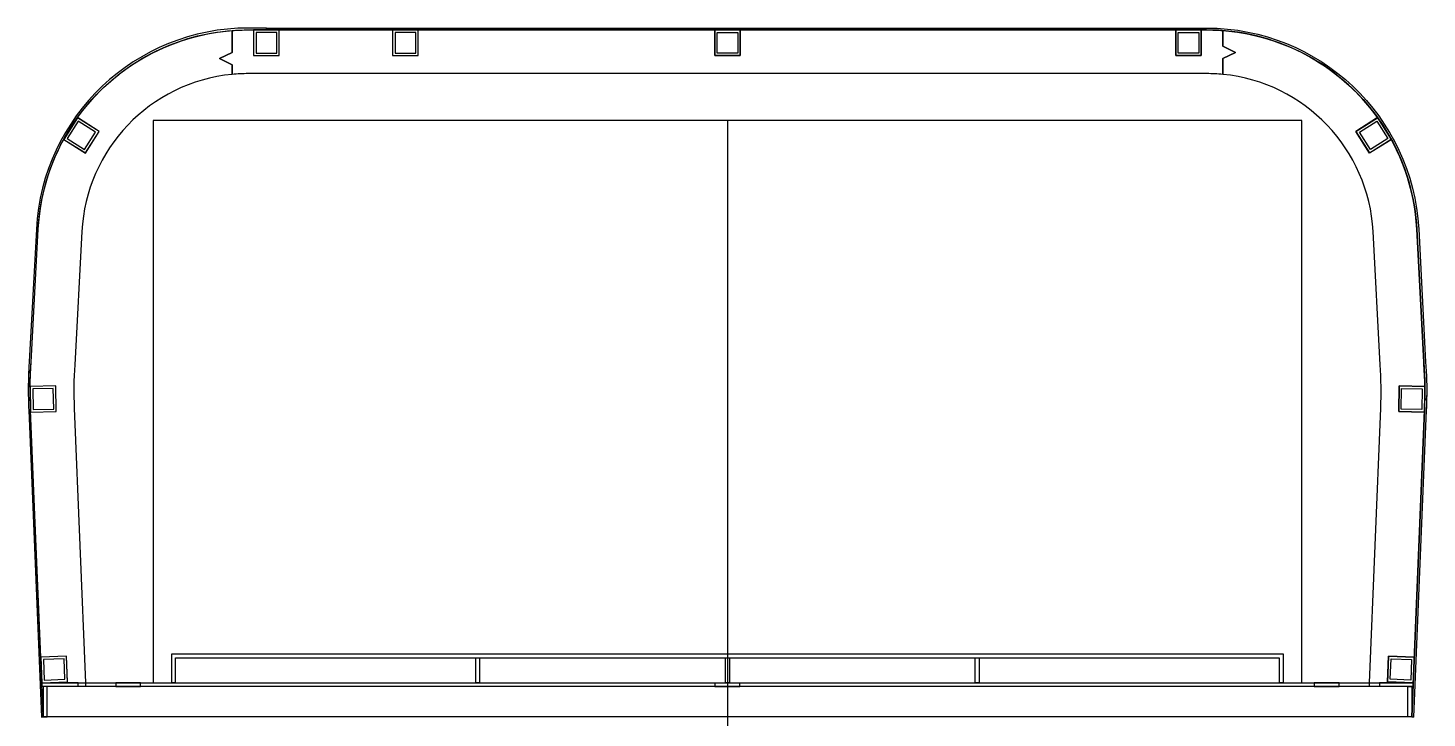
# Model space of a CAD drawing. Header units: millimetres. Extents: x 25083 to 52777, y 24772 to 45779.
# Drawn here: x 48858 to 49978, y 38832 to 39384 of the extents above; entities that cross this region are included whole.
import ezdxf

# ---------------------------------------------------------------- set-up
doc = ezdxf.new("R2010")
doc.units = ezdxf.units.MM

# ---------------------------------------------------------------- blocks, each defined once
blk = doc.blocks.new('zw$DD04')
at = {"color": 6}
for points in [[(0, 20.5), (20.5, 20.5), (20.5, 0), (0, 0)], [(2, 18.5), (18.5, 18.5), (18.5, 2), (2, 2)]]:
    blk.add_lwpolyline(points, close=True, dxfattribs=at)
blk = doc.blocks.new('zw$1F51')
at = {"color": 6}
blk.add_lwpolyline([(0.4, 245.7, -0.029001), (0.8, 284.1), (6.5, 390.5, -0.398742), (174.7, 550.1), (942.3, 550.1, -0.398742), (1110.6, 390.5), (1116.2, 284.1, -0.029004), (1116.7, 245.7), (1106.5, 0), (10.5, 0), (0.4, 245.7, -0.000003)], format="xyb", close=True, dxfattribs=at)
for points in [[(98.5, 27.4), (548.5, 27.4), (548.5, 24.4), (568.5, 24.4), (568.5, 27.4), (1018.5, 27.4), (1018.5, 477.4), (98.5, 477.4)], [(68.5, 24.4), (88.5, 24.4), (88.5, 27.4), (68.5, 27.4)], [(1028.5, 24.4), (1048.5, 24.4), (1048.5, 27.4), (1028.5, 27.4)]]:
    blk.add_lwpolyline(points, close=True, dxfattribs=at)
blk = doc.blocks.new('zw$B31A')
for p, q in [((0, 23), (890, 23)), ((0, 0), (0, 23)), ((890, 23), (890, 0)), ((3, 20), (887, 20)), ((3, 0), (3, 20)), ((887, 20), (887, 0)), ((3, 0), (0, 0)), ((890, 0), (887, 0))]:
    blk.add_line(p, q)
for points in [[(243.5, 20), (246.5, 20), (246.5, 0), (243.5, 0)], [(443.5, 20), (446.5, 20), (446.5, 0), (443.5, 0)], [(643.5, 20), (646.5, 20), (646.5, 0), (643.5, 0)]]:
    blk.add_lwpolyline(points, close=True)
blk = doc.blocks.new('zw$3E1B')
for p, q in [((1118.5, 254.5), (1120, 254.4)), ((1108, 0.1), (1109.5, 0))]:
    blk.add_line(p, q)
at = {"color": 7, "linetype": 'Continuous', "lineweight": 15}
for points in [[(1109.5, 0), (1119.7, 245.7, 0.028992), (1119.2, 284.3), (1113.6, 390.7, 0.398742), (943.8, 551.6), (176.2, 551.6, 0.398742), (6.5, 390.7), (0.8, 284.3, 0.028992), (0.4, 245.7), (10.5, 0)], [(1108, 0.1), (1118.2, 245.7, 0.029004), (1117.7, 284.2), (1112.1, 390.6, 0.398742), (943.8, 550.1), (176.2, 550.1, 0.398742), (8, 390.6), (2.3, 284.2, 0.029004), (1.9, 245.7), (12, 0.1)]]:
    blk.add_lwpolyline(points, format="xyb", dxfattribs=at)
at = {"color": 3}
for points in [[(190.8, 550.1), (190.8, 551.6), (176.2, 551.6, 0.398742), (6.5, 390.7), (0.8, 284.3, 0.022398), (0.1, 254.4), (1.6, 254.5, -0.007717), (1.5, 264.7), (1.5, 264.7), (1.5, 264.7, -0.014682), (2.3, 284.2), (8, 390.6, -0.143246), (39.3, 479.9), (39.3, 479.9), (39.3, 479.9, -0.241677), (176.2, 550.1)], [(929.3, 550.1), (929.3, 551.6), (943.8, 551.6, -0.398742), (1113.6, 390.7), (1119.2, 284.3, -0.022398), (1120, 254.4), (1118.5, 254.5, 0.007717), (1118.5, 264.7), (1118.5, 264.7), (1118.5, 264.7, 0.014682), (1117.7, 284.2), (1112.1, 390.6, 0.143246), (1080.7, 479.9), (1080.7, 479.9), (1080.7, 479.9, 0.241677), (943.8, 550.1)]]:
    blk.add_lwpolyline(points, format="xyb", close=True, dxfattribs=at)
for points in [[(1.5, 264.7, -0.014682), (2.3, 284.2), (8, 390.6, -0.112327), (28.4, 462.5), (45.8, 451.6), (56.7, 468.9), (39.3, 479.9, -0.221353), (163.2, 549.6), (163.2, 532.1), (153.2, 527.1), (163.2, 522.1), (163.2, 514.5, 0.370775), (42.9, 388.7), (37.2, 282, 0.029312), (36.8, 247.3), (45.9, 27.5), (45.9, 24.5), (39.9, 24.5), (39.9, 27.5), (31.4, 27.5), (30.5, 48.8), (10, 48), (1.9, 244.2), (22.4, 244.6), (22, 265.1)], [(163.2, 514.5), (163.2, 522.1), (153.2, 527.1), (163.2, 532.1), (163.2, 549.6, -0.019291), (176.2, 550.1), (180.5, 550.1), (180.5, 529.6), (201, 529.6), (201, 550.1), (291.8, 550.1), (291.8, 529.6), (312.3, 529.6), (312.3, 550.1), (549.8, 550.1), (549.8, 529.6), (570.3, 529.6), (570.3, 550.1), (919, 550.1), (919, 529.6), (939.5, 529.6), (939.5, 550.1), (943.8, 550.1, -0.019291), (956.8, 549.6), (956.8, 537.1), (966.8, 532.1), (956.8, 527.1), (956.8, 514.5, 0.024365), (943.8, 515.1), (176.2, 515.1, 0.024365)], [(956.8, 514.5), (956.8, 527.1), (966.8, 532.1), (956.8, 537.1), (956.8, 549.6, -0.221353), (1080.7, 479.9), (1063.4, 468.9), (1074.3, 451.6), (1091.6, 462.5, -0.112327), (1112.1, 390.6), (1117.7, 284.2, -0.014682), (1118.5, 264.7), (1098, 265.1), (1097.6, 244.6), (1118.1, 244.2), (1110, 48), (1089.5, 48.8), (1088.6, 27.5), (1082.1, 27.5), (1082.1, 24.5), (1074.1, 24.5), (1074.1, 27.5), (1083.2, 247.3, 0.029312), (1082.8, 282), (1077.1, 388.7, 0.370775)]]:
    blk.add_lwpolyline(points, format="xyb", close=True)
at = {"color": 4}
blk.add_lwpolyline([(190.8, 551.6), (929.3, 551.6), (929.3, 550.1), (190.8, 550.1)], close=True, dxfattribs=at)
at = {"color": 2}
for points in [[(12, 0.1), (1.9, 245.7, -0.006592), (1.6, 254.5), (0.1, 254.4, 0.006589), (0.4, 245.7), (10.5, 0), (12, 0.1)], [(1108, 0.1), (1118.2, 245.7, 0.006592), (1118.5, 254.5), (1120, 254.4, -0.006589), (1119.7, 245.7), (1109.5, 0), (1108, 0.1)]]:
    blk.add_lwpolyline(points, format="xyb", close=True, dxfattribs=at)
at = {"color": 3}
blk.add_lwpolyline([(11, 27.5), (1109, 27.5), (1109, 24.5), (11, 24.5)], close=True, dxfattribs=at)
at = {"color": 2}
for points in [[(12, 0.1), (15, 0.1), (15, 24.5), (12, 24.5)], [(1108, 0.1), (1105, 0.1), (1105, 24.5), (1108, 24.5)]]:
    blk.add_lwpolyline(points, close=True, dxfattribs=at)
for name, p in [('zw$1F51', (1.5, 0.1)), ('zw$DD04', (549.8, 529.6)), ('zw$DD04', (919, 529.6)), ('zw$B31A', (115, 27.5))]:
    blk.add_blockref(name, p)
at = {"xscale": -1}
for p in [(201, 529.6), (312.3, 529.6)]:
    blk.add_blockref('zw$DD04', p, dxfattribs=at)
for p, rotation in [((56.7, 468.9), 57.83522790127551), ((22.4, 244.6), 1.103803205208149), ((31.4, 28.3), 2.371907044566735)]:
    blk.add_blockref('zw$DD04', p, dxfattribs=dict(at, rotation=rotation))
for p, rotation in [((1063.4, 468.9), 302.1647720987245), ((1097.6, 244.6), 358.8961967947918), ((1088.7, 28.3), 357.6280929554332)]:
    blk.add_blockref('zw$DD04', p, dxfattribs=dict(rotation=rotation))

msp = doc.modelspace()

# ---------------------------------------------------------------- linework, layer by layer
at = {"color": 1}
msp.add_line((49417.913, 39309.908), (49417.913, 38095.854), dxfattribs=at)

# ---------------------------------------------------------------- block references
msp.add_blockref('zw$3E1B', (48857.889, 38832.408))

doc.saveas('drawing.dxf')
